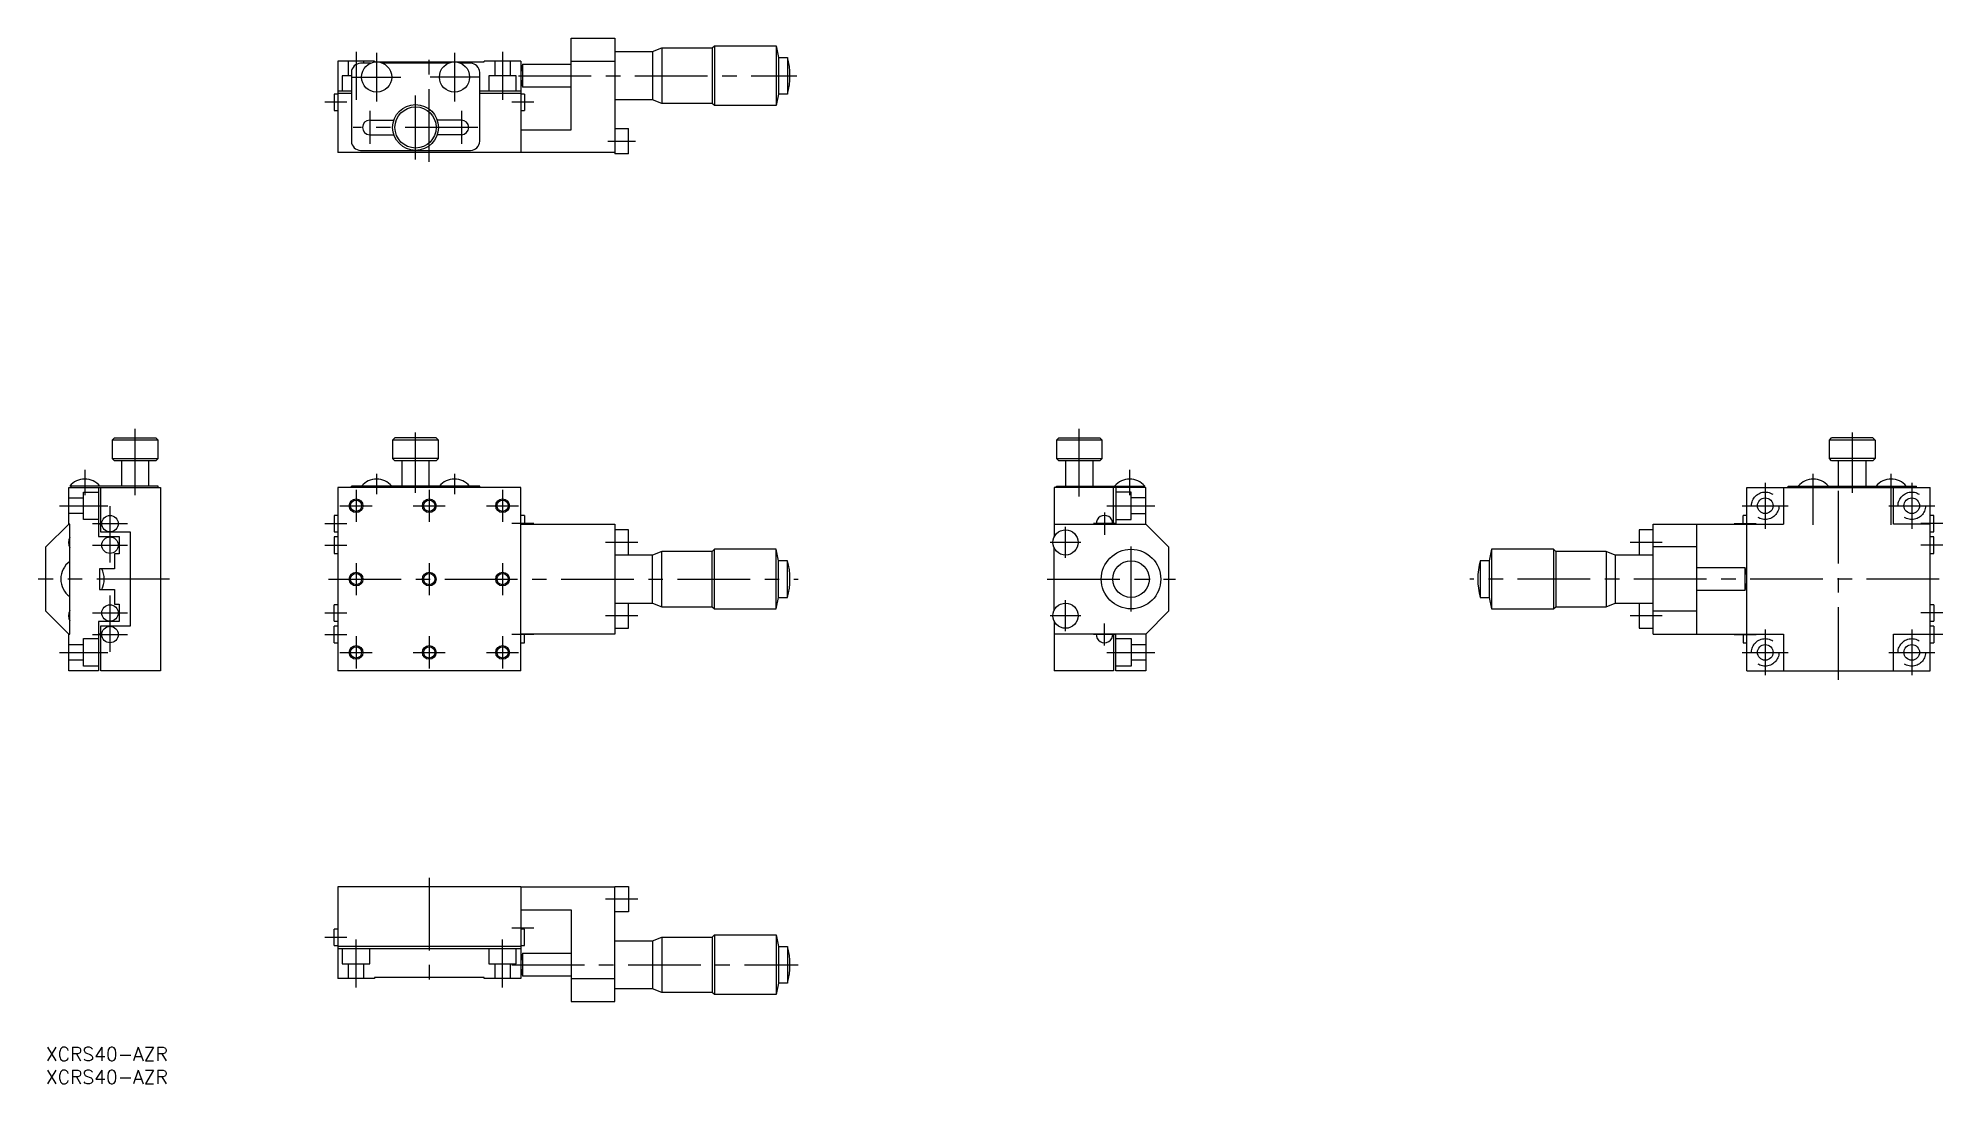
# Model space of a CAD drawing. Extents: x -2 to 414, y -8 to 220.
import ezdxf

# ---------------------------------------------------------------- set-up
doc = ezdxf.new("R2010")
doc.units = 0
doc.header["$LTSCALE"] = 0.5
doc.linetypes.add('CENTER', pattern=[50.8, 31.75, -6.35, 6.35, -6.35])
doc.linetypes.add('DASHED', pattern=[19.05, 12.7, -6.35])
for name, color, linetype in [('MSM_CENTER', 1, 'CENTER'), ('MSM_CONTINUOUS', 7, 'CONTINUOUS'), ('MSM_DASHED', 4, 'DASHED'), ('MSM_NARROW', 5, 'CONTINUOUS'), ('MSM_PART_NUMBER', 7, 'CONTINUOUS')]:
    doc.layers.add(name, color=color, linetype=linetype)
doc.styles.get("Standard").update_dxf_attribs({"font": 'txt.shx', "height": 3, "bigfont": 'bigfont.shx'})

# ---------------------------------------------------------------- blocks, each defined once
blk = doc.blocks.new('*U2')
at = {"layer": 'MSM_PART_NUMBER'}
blk.add_text('XCRS40-AZR', height=3, dxfattribs=at).set_placement((0, -3))
blk = doc.blocks.new('*U3')
at = {"layer": 'MSM_PART_NUMBER'}
blk.add_text('XCRS40-AZR', height=3, dxfattribs=at).set_placement((0, -8))

msp = doc.modelspace()

# ---------------------------------------------------------------- linework, layer by layer
at = {"layer": 'MSM_CENTER'}
for p, q in [((67.72, 217.23), (67.72, 206.73)), ((72.22, 217.03), (72.22, 206.43)), ((83.72, 193.23), (83.72, 217.23)), ((89.22, 217.03), (89.22, 206.43)), ((99.72, 217.23), (99.72, 206.73)), ((66.92, 211.73), (77.52, 211.73)), ((94.52, 211.73), (83.92, 211.73)), ((103.22, 212.03), (163.97, 212.03)), ((65.72, 206.23), (60.92, 206.23)), ((70.72, 204.33), (70.72, 197.13)), ((80.72, 193.73), (80.72, 207.73)), ((90.72, 204.33), (90.72, 197.13)), ((106.52, 206.23), (101.72, 206.23)), ((94.32, 200.73), (67.12, 200.73)), ((122.72, 197.73), (128.72, 197.73)), ((19.5, 120.47), (19.5, 134.97)), ((80.72, 120.99), (80.72, 134.16)), ((225.65, 120.17), (225.65, 134.97)), ((394.43, 134.16), (394.43, 120.99)), ((8.5, 125.98), (8.5, 120.47)), ((72.22, 125.16), (72.22, 120.67)), ((89.22, 125.16), (89.22, 120.67)), ((236.65, 125.98), (236.65, 120.47)), ((385.93, 114.03), (385.93, 125.16)), ((402.93, 114.03), (402.93, 125.16)), ((67.72, 121.67), (67.72, 114.67)), ((83.72, 121.67), (83.72, 114.67)), ((99.72, 121.67), (99.72, 114.67)), ((375.43, 123.17), (375.43, 113.17)), ((391.43, 80.17), (391.43, 124.17)), ((407.43, 123.17), (407.43, 113.17)), ((3, 118.17), (13.5, 118.17)), ((14, 118.08), (14, 105.78)), ((64.22, 118.17), (71.22, 118.17)), ((80.22, 118.17), (87.22, 118.17)), ((96.22, 118.17), (103.22, 118.17)), ((231.15, 116.69), (231.15, 111.86)), ((231.65, 118.17), (242.15, 118.17)), ((370.43, 118.17), (380.43, 118.17)), ((402.43, 118.17), (412.43, 118.17)), ((10.2, 114.27), (17.8, 114.27)), ((60.92, 114.27), (65.72, 114.27)), ((106.52, 114.27), (101.72, 114.27)), ((222.65, 106.81), (222.65, 113.54)), ((233.56, 114.27), (228.74, 114.27)), ((368.63, 114.27), (373.43, 114.27)), ((414.23, 114.27), (409.43, 114.27)), ((10.2, 109.57), (17.8, 109.57)), ((60.92, 109.57), (65.72, 109.57)), ((129.22, 110.17), (122.22, 110.17)), ((226.01, 110.17), (219.29, 110.17)), ((236.95, 95.06), (236.95, 109.29)), ((352.93, 110.17), (345.93, 110.17)), ((414.23, 109.57), (409.43, 109.57)), ((67.72, 105.67), (67.72, 98.68)), ((83.72, 105.67), (83.72, 98.68)), ((99.72, 105.67), (99.72, 98.68)), ((27, 102.17), (-1.7, 102.17)), ((61.72, 102.17), (164.23, 102.17)), ((218.65, 102.17), (246.65, 102.17)), ((413.43, 102.17), (310.92, 102.17)), ((14, 98.57), (14, 86.28)), ((222.65, 90.81), (222.65, 97.54)), ((10.2, 94.77), (17.8, 94.77)), ((60.92, 94.77), (65.72, 94.77)), ((129.22, 94.18), (122.22, 94.18)), ((226.01, 94.18), (219.29, 94.18)), ((231.15, 87.66), (231.15, 92.49)), ((352.93, 94.18), (345.93, 94.18)), ((414.23, 94.77), (409.43, 94.77)), ((10.2, 90.07), (17.8, 90.07)), ((60.92, 90.07), (65.72, 90.07)), ((67.72, 89.68), (67.72, 82.68)), ((83.72, 89.68), (83.72, 82.68)), ((99.72, 89.68), (99.72, 82.68)), ((106.52, 90.07), (101.72, 90.07)), ((233.56, 90.07), (228.74, 90.07)), ((368.63, 90.07), (373.43, 90.07)), ((375.43, 91.17), (375.43, 81.17)), ((407.43, 91.17), (407.43, 81.17)), ((414.23, 90.07), (409.43, 90.07)), ((3, 86.17), (13.5, 86.17)), ((64.22, 86.17), (71.22, 86.17)), ((80.22, 86.17), (87.22, 86.17)), ((96.22, 86.17), (103.22, 86.17)), ((231.65, 86.17), (242.15, 86.17)), ((370.43, 86.17), (380.43, 86.17)), ((402.43, 86.17), (412.43, 86.17)), ((83.72, 37), (83.72, 13)), ((129.22, 32.3), (122.22, 32.3)), ((106.52, 26), (101.72, 26)), ((60.92, 24), (65.72, 24)), ((67.72, 13), (67.72, 23.5)), ((99.72, 13), (99.72, 23.5)), ((101.72, 18), (164.23, 18))]:
    msp.add_line(p, q, dxfattribs=at)
at = {"layer": 'MSM_CONTINUOUS'}
for p, q in [((114.72, 200.23), (114.72, 220.23)), ((114.72, 220.23), (124.22, 220.23)), ((124.22, 220.23), (124.22, 194.98)), ((124.22, 217.28), (132.47, 217.28)), ((132.47, 217.28), (134.47, 218.08)), ((132.47, 217.28), (132.47, 206.78)), ((134.47, 218.08), (145.47, 218.08)), ((134.47, 218.08), (134.47, 205.98)), ((145.47, 218.08), (145.97, 218.53)), ((145.47, 218.08), (145.47, 205.98)), ((145.97, 218.53), (159.47, 218.53)), ((145.97, 218.53), (145.97, 205.53)), ((159.47, 218.53), (159.97, 216.03)), ((159.47, 218.53), (159.47, 205.53)), ((63.72, 215.23), (63.72, 195.23)), ((71.72, 215.23), (63.72, 215.23)), ((66.72, 212.73), (66.72, 197.73)), ((70.85, 214.73), (68.72, 214.73)), ((71.72, 215.23), (71.72, 215.03)), ((71.72, 215.03), (95.72, 215.03)), ((87.85, 214.73), (73.6, 214.73)), ((92.72, 214.73), (90.6, 214.73)), ((94.72, 197.73), (94.72, 212.73)), ((95.72, 215.03), (95.72, 215.23)), ((103.72, 215.23), (95.72, 215.23)), ((103.72, 215.23), (103.72, 195.23)), ((104.09, 214.53), (114.72, 214.53)), ((104.09, 214.53), (104.09, 209.53)), ((114.72, 215.23), (124.22, 215.23)), ((159.97, 216.03), (161.97, 216.03)), ((159.97, 216.03), (159.97, 208.03)), ((161.97, 216.03), (161.97, 208.03)), ((62.92, 208.03), (62.92, 204.43)), ((63.72, 208.03), (62.92, 208.03)), ((63.72, 208.73), (66.72, 208.73)), ((63.72, 208.23), (66.72, 208.23)), ((94.72, 208.73), (103.72, 208.73)), ((94.72, 208.23), (103.72, 208.23)), ((104.52, 208.03), (103.72, 208.03)), ((114.72, 209.53), (104.09, 209.53)), ((104.52, 208.03), (104.52, 204.43)), ((159.97, 208.03), (159.47, 205.53)), ((161.97, 208.03), (159.97, 208.03)), ((62.92, 204.43), (63.72, 204.43)), ((103.72, 204.43), (104.52, 204.43)), ((132.47, 206.78), (124.22, 206.78)), ((134.47, 205.98), (132.47, 206.78)), ((145.47, 205.98), (134.47, 205.98)), ((145.97, 205.53), (145.47, 205.98)), ((159.47, 205.53), (145.97, 205.53)), ((70.72, 202.33), (75.99, 202.33)), ((90.72, 202.33), (85.46, 202.33)), ((103.72, 200.23), (114.72, 200.23)), ((124.22, 200.48), (127.22, 200.48)), ((127.22, 194.98), (127.22, 200.48)), ((68.72, 195.73), (92.72, 195.73)), ((70.72, 199.13), (75.99, 199.13)), ((90.72, 199.13), (85.46, 199.13)), ((124.22, 195.23), (63.72, 195.23)), ((127.22, 194.98), (124.22, 194.98)), ((15, 132.97), (14.5, 132.47)), ((24.5, 132.47), (14.5, 132.47)), ((14.5, 132.47), (14.5, 128.47)), ((15, 132.97), (24, 132.97)), ((24.5, 132.47), (24, 132.97)), ((24.5, 128.47), (24.5, 132.47)), ((76.22, 132.97), (75.72, 132.47)), ((75.72, 132.47), (75.72, 128.47)), ((85.72, 132.47), (75.72, 132.47)), ((85.22, 132.97), (76.22, 132.97)), ((85.72, 132.47), (85.22, 132.97)), ((85.72, 128.47), (85.72, 132.47)), ((221.15, 132.97), (220.65, 132.47)), ((230.65, 132.47), (220.65, 132.47)), ((220.65, 132.47), (220.65, 128.47)), ((221.15, 132.97), (230.15, 132.97)), ((230.65, 132.47), (230.15, 132.97)), ((230.65, 128.47), (230.65, 132.47)), ((389.43, 132.47), (389.93, 132.97)), ((389.43, 128.47), (389.43, 132.47)), ((399.43, 132.47), (389.43, 132.47)), ((398.93, 132.97), (389.93, 132.97)), ((398.93, 132.97), (399.43, 132.47)), ((399.43, 132.47), (399.43, 128.47)), ((14.5, 128.47), (24.5, 128.47)), ((14.5, 128.47), (15, 127.97)), ((24, 127.97), (15, 127.97)), ((16.5, 127.97), (16.5, 122.47)), ((22.5, 122.47), (22.5, 127.97)), ((24, 127.97), (24.5, 128.47)), ((75.72, 128.47), (76.22, 127.97)), ((85.72, 128.47), (75.72, 128.47)), ((85.22, 127.97), (76.22, 127.97)), ((77.72, 127.97), (77.72, 122.47)), ((83.72, 122.47), (83.72, 127.97)), ((85.22, 127.97), (85.72, 128.47)), ((220.65, 128.47), (230.65, 128.47)), ((220.65, 128.47), (221.15, 127.97)), ((230.15, 127.97), (221.15, 127.97)), ((222.65, 127.97), (222.65, 122.47)), ((228.65, 122.47), (228.65, 127.97)), ((230.15, 127.97), (230.65, 128.47)), ((389.93, 127.97), (389.43, 128.47)), ((399.43, 128.47), (389.43, 128.47)), ((398.93, 127.97), (389.93, 127.97)), ((391.43, 122.47), (391.43, 127.97)), ((397.43, 127.97), (397.43, 122.47)), ((399.43, 128.47), (398.93, 127.97)), ((5, 114.17), (5, 122.17)), ((5, 122.17), (25, 122.17)), ((24.5, 122.47), (5.2, 122.47)), ((5.5, 122.17), (5.5, 122.47)), ((11.5, 122.17), (11.5, 111.47)), ((12, 112.38), (12, 122.17)), ((24.5, 122.17), (24.5, 122.47)), ((25, 122.17), (25, 82.17)), ((63.72, 122.17), (63.72, 82.17)), ((103.72, 122.17), (63.72, 122.17)), ((66.72, 122.17), (66.72, 122.47)), ((94.72, 122.47), (66.72, 122.47)), ((94.72, 122.17), (94.72, 122.47)), ((103.72, 82.17), (103.72, 122.17)), ((240.15, 122.17), (220.15, 122.17)), ((220.15, 122.17), (220.15, 111.32)), ((220.65, 122.17), (220.65, 122.47)), ((220.65, 122.47), (239.95, 122.47)), ((233.15, 114.17), (233.15, 122.17)), ((233.65, 122.17), (233.65, 114.17)), ((239.65, 122.47), (239.65, 122.17)), ((240.15, 114.17), (240.15, 122.17)), ((371.43, 122.17), (411.43, 122.17)), ((371.43, 82.17), (371.43, 122.17)), ((379.43, 122.17), (379.43, 114.17)), ((380.43, 122.17), (380.43, 122.47)), ((380.43, 122.47), (408.43, 122.47)), ((403.43, 114.17), (403.43, 122.17)), ((408.43, 122.17), (408.43, 122.47)), ((411.43, 82.17), (411.43, 122.17)), ((5, 114.17), (0, 109.17)), ((5.2, 114.17), (5, 114.17)), ((5.2, 90.17), (5.2, 114.17)), ((12, 114.17), (11.5, 114.17)), ((18.5, 112.38), (12, 112.38)), ((18.5, 91.98), (18.5, 112.38)), ((62.92, 116.07), (62.92, 112.47)), ((63.72, 116.07), (62.92, 116.07)), ((62.92, 112.47), (63.72, 112.47)), ((104.52, 116.07), (103.72, 116.07)), ((103.72, 114.17), (124.22, 114.17)), ((104.52, 116.07), (104.52, 114.17)), ((124.22, 114.17), (124.22, 90.17)), ((127.22, 112.92), (124.22, 112.92)), ((127.22, 107.42), (127.22, 112.92)), ((220.15, 114.17), (240.15, 114.17)), ((240.15, 114.17), (245.15, 109.17)), ((347.93, 112.92), (347.93, 107.42)), ((350.93, 112.92), (347.93, 112.92)), ((350.93, 90.17), (350.93, 114.17)), ((350.93, 114.17), (379.43, 114.17)), ((360.43, 114.17), (360.43, 90.17)), ((370.63, 114.17), (370.63, 116.07)), ((371.43, 116.07), (370.63, 116.07)), ((411.43, 114.17), (403.43, 114.17)), ((412.23, 116.07), (411.43, 116.07)), ((411.43, 112.47), (412.23, 112.47)), ((412.23, 112.47), (412.23, 116.07)), ((0, 95.17), (0, 109.17)), ((11.5, 111.47), (16, 111.47)), ((16, 111.47), (16, 107.67)), ((62.92, 111.37), (62.92, 107.77)), ((63.72, 111.37), (62.92, 111.37)), ((134.47, 108.22), (132.47, 107.42)), ((145.47, 108.22), (134.47, 108.22)), ((134.47, 96.13), (134.47, 108.22)), ((145.97, 108.67), (145.47, 108.22)), ((145.47, 96.13), (145.47, 108.22)), ((159.47, 108.67), (145.97, 108.67)), ((145.97, 95.67), (145.97, 108.67)), ((159.97, 106.17), (159.47, 108.67)), ((159.47, 95.67), (159.47, 108.67)), ((220.15, 95.32), (220.15, 109.03)), ((245.15, 109.17), (245.15, 95.17)), ((315.68, 108.67), (315.18, 106.17)), ((329.18, 108.67), (315.68, 108.67)), ((315.68, 108.67), (315.68, 95.67)), ((329.68, 108.22), (329.18, 108.67)), ((329.18, 108.67), (329.18, 95.67)), ((340.68, 108.22), (329.68, 108.22)), ((329.68, 108.22), (329.68, 96.13)), ((342.68, 107.42), (340.68, 108.22)), ((340.68, 108.22), (340.68, 96.13)), ((360.43, 109.17), (350.93, 109.17)), ((412.23, 111.37), (411.43, 111.37)), ((412.23, 107.77), (412.23, 111.37)), ((15, 104.42), (11.7, 104.42)), ((11.7, 104.42), (11.7, 99.93)), ((16, 107.67), (15, 107.67)), ((15, 107.67), (15, 104.42)), ((62.92, 107.77), (63.72, 107.77)), ((132.47, 107.42), (124.22, 107.42)), ((132.47, 96.92), (132.47, 107.42)), ((161.97, 106.17), (159.97, 106.17)), ((159.97, 98.17), (159.97, 106.17)), ((161.97, 98.17), (161.97, 106.17)), ((315.18, 106.17), (313.18, 106.17)), ((313.18, 106.17), (313.18, 98.17)), ((315.18, 106.17), (315.18, 98.17)), ((350.93, 107.42), (342.68, 107.42)), ((342.68, 107.42), (342.68, 96.92)), ((360.43, 104.67), (371.06, 104.67)), ((371.06, 99.67), (371.06, 104.67)), ((411.43, 107.77), (412.23, 107.77)), ((11.7, 99.93), (15, 99.93)), ((15, 99.93), (15, 96.68)), ((15, 96.68), (16, 96.68)), ((16, 96.68), (16, 92.88)), ((62.92, 92.97), (62.92, 96.57)), ((63.72, 96.57), (62.92, 96.57)), ((124.22, 96.92), (132.47, 96.92)), ((127.22, 91.43), (127.22, 96.92)), ((132.47, 96.92), (134.47, 96.13)), ((134.47, 96.13), (145.47, 96.13)), ((145.47, 96.13), (145.97, 95.67)), ((145.97, 95.67), (159.47, 95.67)), ((159.47, 95.67), (159.97, 98.17)), ((159.97, 98.17), (161.97, 98.17)), ((313.18, 98.17), (315.18, 98.17)), ((315.18, 98.17), (315.68, 95.67)), ((315.68, 95.67), (329.18, 95.67)), ((329.18, 95.67), (329.68, 96.13)), ((329.68, 96.13), (340.68, 96.13)), ((340.68, 96.13), (342.68, 96.92)), ((342.68, 96.92), (350.93, 96.92)), ((347.93, 96.92), (347.93, 91.43)), ((371.06, 99.67), (360.43, 99.67)), ((412.23, 96.57), (411.43, 96.57)), ((412.23, 96.57), (412.23, 92.97)), ((0, 95.17), (5, 90.17)), ((16, 92.88), (11.5, 92.88)), ((11.5, 92.88), (11.5, 82.17)), ((12, 82.17), (12, 91.98)), ((12, 91.98), (18.5, 91.98)), ((62.92, 92.97), (63.72, 92.97)), ((62.92, 88.27), (62.92, 91.87)), ((63.72, 91.87), (62.92, 91.87)), ((220.15, 93.03), (220.15, 82.17)), ((245.15, 95.17), (240.15, 90.17)), ((360.43, 95.17), (350.93, 95.17)), ((411.43, 92.97), (412.23, 92.97)), ((412.23, 91.87), (411.43, 91.87)), ((412.23, 91.87), (412.23, 88.27)), ((5, 82.17), (5, 90.17)), ((5, 90.17), (5.2, 90.17)), ((12, 90.17), (11.5, 90.17)), ((62.92, 88.27), (63.72, 88.27)), ((124.22, 90.17), (103.72, 90.17)), ((103.72, 88.27), (104.52, 88.27)), ((104.52, 88.27), (104.52, 90.17)), ((124.22, 91.43), (127.22, 91.43)), ((240.15, 90.17), (220.15, 90.17)), ((233.15, 90.17), (233.15, 82.17)), ((233.65, 82.17), (233.65, 90.17)), ((240.15, 90.17), (240.15, 82.17)), ((347.93, 91.43), (350.93, 91.43)), ((350.93, 90.17), (379.43, 90.17)), ((370.63, 90.17), (370.63, 88.27)), ((370.63, 88.27), (371.43, 88.27)), ((379.43, 90.17), (379.43, 82.17)), ((403.43, 90.17), (411.43, 90.17)), ((403.43, 82.17), (403.43, 90.17)), ((411.43, 88.27), (412.23, 88.27)), ((11.5, 82.17), (5, 82.17)), ((25, 82.17), (12, 82.17)), ((103.72, 82.17), (63.72, 82.17)), ((233.15, 82.17), (220.15, 82.17)), ((240.15, 82.17), (233.65, 82.17)), ((371.43, 82.17), (411.43, 82.17)), ((103.72, 35), (63.72, 35)), ((63.72, 35), (63.72, 15)), ((103.72, 35), (103.72, 15)), ((103.77, 35), (124.22, 35)), ((124.22, 35.05), (127.22, 35.05)), ((124.22, 10), (124.22, 35.05)), ((127.22, 35.05), (127.22, 29.55)), ((103.72, 30), (114.72, 30)), ((114.72, 30), (114.72, 10)), ((127.22, 29.55), (124.22, 29.55)), ((62.92, 22.2), (62.92, 25.8)), ((63.72, 25.8), (62.92, 25.8)), ((104.52, 25.8), (103.72, 25.8)), ((104.52, 22.2), (104.52, 25.8)), ((62.92, 22.2), (63.72, 22.2)), ((103.72, 22), (63.72, 22)), ((103.72, 21.5), (63.72, 21.5)), ((103.72, 22.2), (104.52, 22.2)), ((124.22, 23.25), (132.47, 23.25)), ((132.47, 23.25), (134.47, 24.05)), ((132.47, 23.25), (132.47, 12.75)), ((134.47, 24.05), (145.47, 24.05)), ((134.47, 24.05), (134.47, 11.95)), ((145.47, 24.05), (145.97, 24.5)), ((145.47, 24.05), (145.47, 11.95)), ((145.97, 24.5), (159.47, 24.5)), ((145.97, 24.5), (145.97, 11.5)), ((159.47, 24.5), (159.97, 22)), ((159.47, 24.5), (159.47, 11.5)), ((159.97, 22), (161.97, 22)), ((159.97, 22), (159.97, 14)), ((161.97, 22), (161.97, 14)), ((104.09, 20.5), (114.72, 20.5)), ((104.09, 20.5), (104.09, 15.5)), ((71.72, 15), (63.72, 15)), ((71.72, 15.2), (71.72, 15)), ((95.72, 15.2), (71.72, 15.2)), ((95.72, 15), (95.72, 15.2)), ((103.72, 15), (95.72, 15)), ((114.72, 15.5), (104.09, 15.5)), ((114.72, 15), (124.22, 15)), ((132.47, 12.75), (124.22, 12.75)), ((134.47, 11.95), (132.47, 12.75)), ((159.97, 14), (159.47, 11.5)), ((161.97, 14), (159.97, 14)), ((114.72, 10), (124.22, 10)), ((145.47, 11.95), (134.47, 11.95)), ((145.97, 11.5), (145.47, 11.95)), ((159.47, 11.5), (145.97, 11.5))]:
    msp.add_line(p, q, dxfattribs=at)
for centre, radius in [((72.22, 211.73), 3.3), ((89.22, 211.73), 3.3), ((80.72, 200.73), 5), ((80.72, 200.73), 4.5), ((67.72, 118.17), 1.23), ((83.72, 118.17), 1.23), ((99.72, 118.17), 1.23), ((375.43, 118.17), 1.7), ((407.43, 118.17), 1.7), ((14, 114.27), 1.8), ((222.65, 110.17), 2.75), ((14, 109.57), 1.8), ((236.95, 102.17), 6.5), ((236.95, 102.17), 4), ((67.72, 102.17), 1.23), ((83.72, 102.17), 1.23), ((99.72, 102.17), 1.23), ((14, 94.77), 1.8), ((222.65, 94.18), 2.75), ((14, 90.07), 1.8), ((67.72, 86.17), 1.23), ((83.72, 86.17), 1.23), ((99.72, 86.17), 1.23), ((375.43, 86.17), 1.7), ((407.43, 86.17), 1.7)]:
    msp.add_circle(centre, radius, dxfattribs=at)
for centre, radius, start, end in [((68.72, 212.73), 2, 90, 180), ((92.72, 212.73), 2, 0, 90), ((112.35, 212.03), 8.63, 163.1627, 196.8373), ((146.22, 212.03), 16.25, 345.75, 14.25), ((70.72, 200.73), 1.6, 90, 270), ((90.72, 200.73), 1.6, 270, 90), ((68.72, 197.73), 2, 180, 270), ((92.72, 197.73), 2, 270, 0), ((8.5, 119.6), 4.37, 41.0348, 138.9652), ((72.22, 119.59), 4.38, 41.1121, 138.8879), ((89.22, 119.59), 4.38, 41.1121, 138.8879), ((236.65, 119.6), 4.37, 41.0348, 138.9652), ((385.93, 119.59), 4.38, 41.1121, 138.8879), ((402.93, 119.59), 4.38, 41.1121, 138.8879), ((231.15, 114.27), 1.8, 356.8153, 183.1847), ((7.7, 110.17), 2.75, 155.38, 204.62), ((8, 102.17), 4.75, 126.1197, 233.8803), ((8, 102.17), 4.75, 331.7263, 28.2737), ((146.22, 102.17), 16.25, 345.75, 14.25), ((328.93, 102.17), 16.25, 165.75, 194.25), ((362.8, 102.17), 8.63, 343.1627, 16.8373), ((7.7, 94.18), 2.75, 155.38, 204.62), ((231.15, 90.07), 1.8, 176.8153, 3.1847), ((146.22, 18), 16.25, 345.75, 14.25), ((112.35, 18), 8.63, 163.1627, 196.8373)]:
    msp.add_arc(centre, radius, start, end, dxfattribs=at)
at = {"layer": 'MSM_DASHED'}
for p, q in [((66.02, 215.23), (66.02, 212.03)), ((69.42, 214.73), (69.42, 215.23)), ((98.02, 215.23), (98.02, 212.03)), ((101.42, 212.03), (101.42, 215.23)), ((66.72, 212.03), (64.72, 212.03)), ((64.72, 212.03), (64.72, 208.73)), ((102.72, 212.03), (96.72, 212.03)), ((96.72, 212.03), (96.72, 208.73)), ((102.72, 208.73), (102.72, 212.03)), ((8.2, 115.17), (8.2, 121.17)), ((8.2, 121.17), (11.5, 121.17)), ((236.95, 121.17), (233.65, 121.17)), ((236.95, 115.17), (236.95, 121.17)), ((5, 119.88), (8.2, 119.88)), ((8.2, 116.47), (5, 116.47)), ((240.15, 119.88), (236.95, 119.88)), ((236.95, 116.47), (240.15, 116.47)), ((11.5, 115.17), (8.2, 115.17)), ((233.65, 115.17), (236.95, 115.17)), ((5, 87.87), (8.2, 87.87)), ((8.2, 83.17), (8.2, 89.17)), ((8.2, 89.17), (11.5, 89.17)), ((233.65, 89.17), (236.95, 89.17)), ((236.95, 89.17), (236.95, 83.17)), ((236.95, 87.87), (240.15, 87.87)), ((8.2, 84.47), (5, 84.47)), ((240.15, 84.47), (236.95, 84.47)), ((11.5, 83.17), (8.2, 83.17)), ((236.95, 83.17), (233.65, 83.17)), ((64.72, 21.5), (64.72, 18.2)), ((70.72, 18.2), (70.72, 21.5)), ((96.72, 21.5), (96.72, 18.2)), ((102.72, 18.2), (102.72, 21.5)), ((64.72, 18.2), (70.72, 18.2)), ((66.02, 18.2), (66.02, 15)), ((69.42, 15), (69.42, 18.2)), ((96.72, 18.2), (102.72, 18.2)), ((98.02, 18.2), (98.02, 15)), ((101.42, 15), (101.42, 18.2))]:
    msp.add_line(p, q, dxfattribs=at)
for centre in [(375.43, 118.17), (407.43, 118.17), (375.43, 86.17), (407.43, 86.17)]:
    msp.add_circle(centre, 3, dxfattribs=at)
at = {"layer": 'MSM_NARROW'}
for centre in [(67.72, 118.17), (83.72, 118.17), (99.72, 118.17), (67.72, 102.17), (83.72, 102.17), (99.72, 102.17), (67.72, 86.17), (83.72, 86.17), (99.72, 86.17)]:
    msp.add_circle(centre, 1.5, dxfattribs=at)

# ---------------------------------------------------------------- block references
at = {"layer": 'MSM_CONTINUOUS'}
for name in ['*U2', '*U3']:
    msp.add_blockref(name, (0, 0), dxfattribs=at)

doc.saveas('drawing.dxf')
